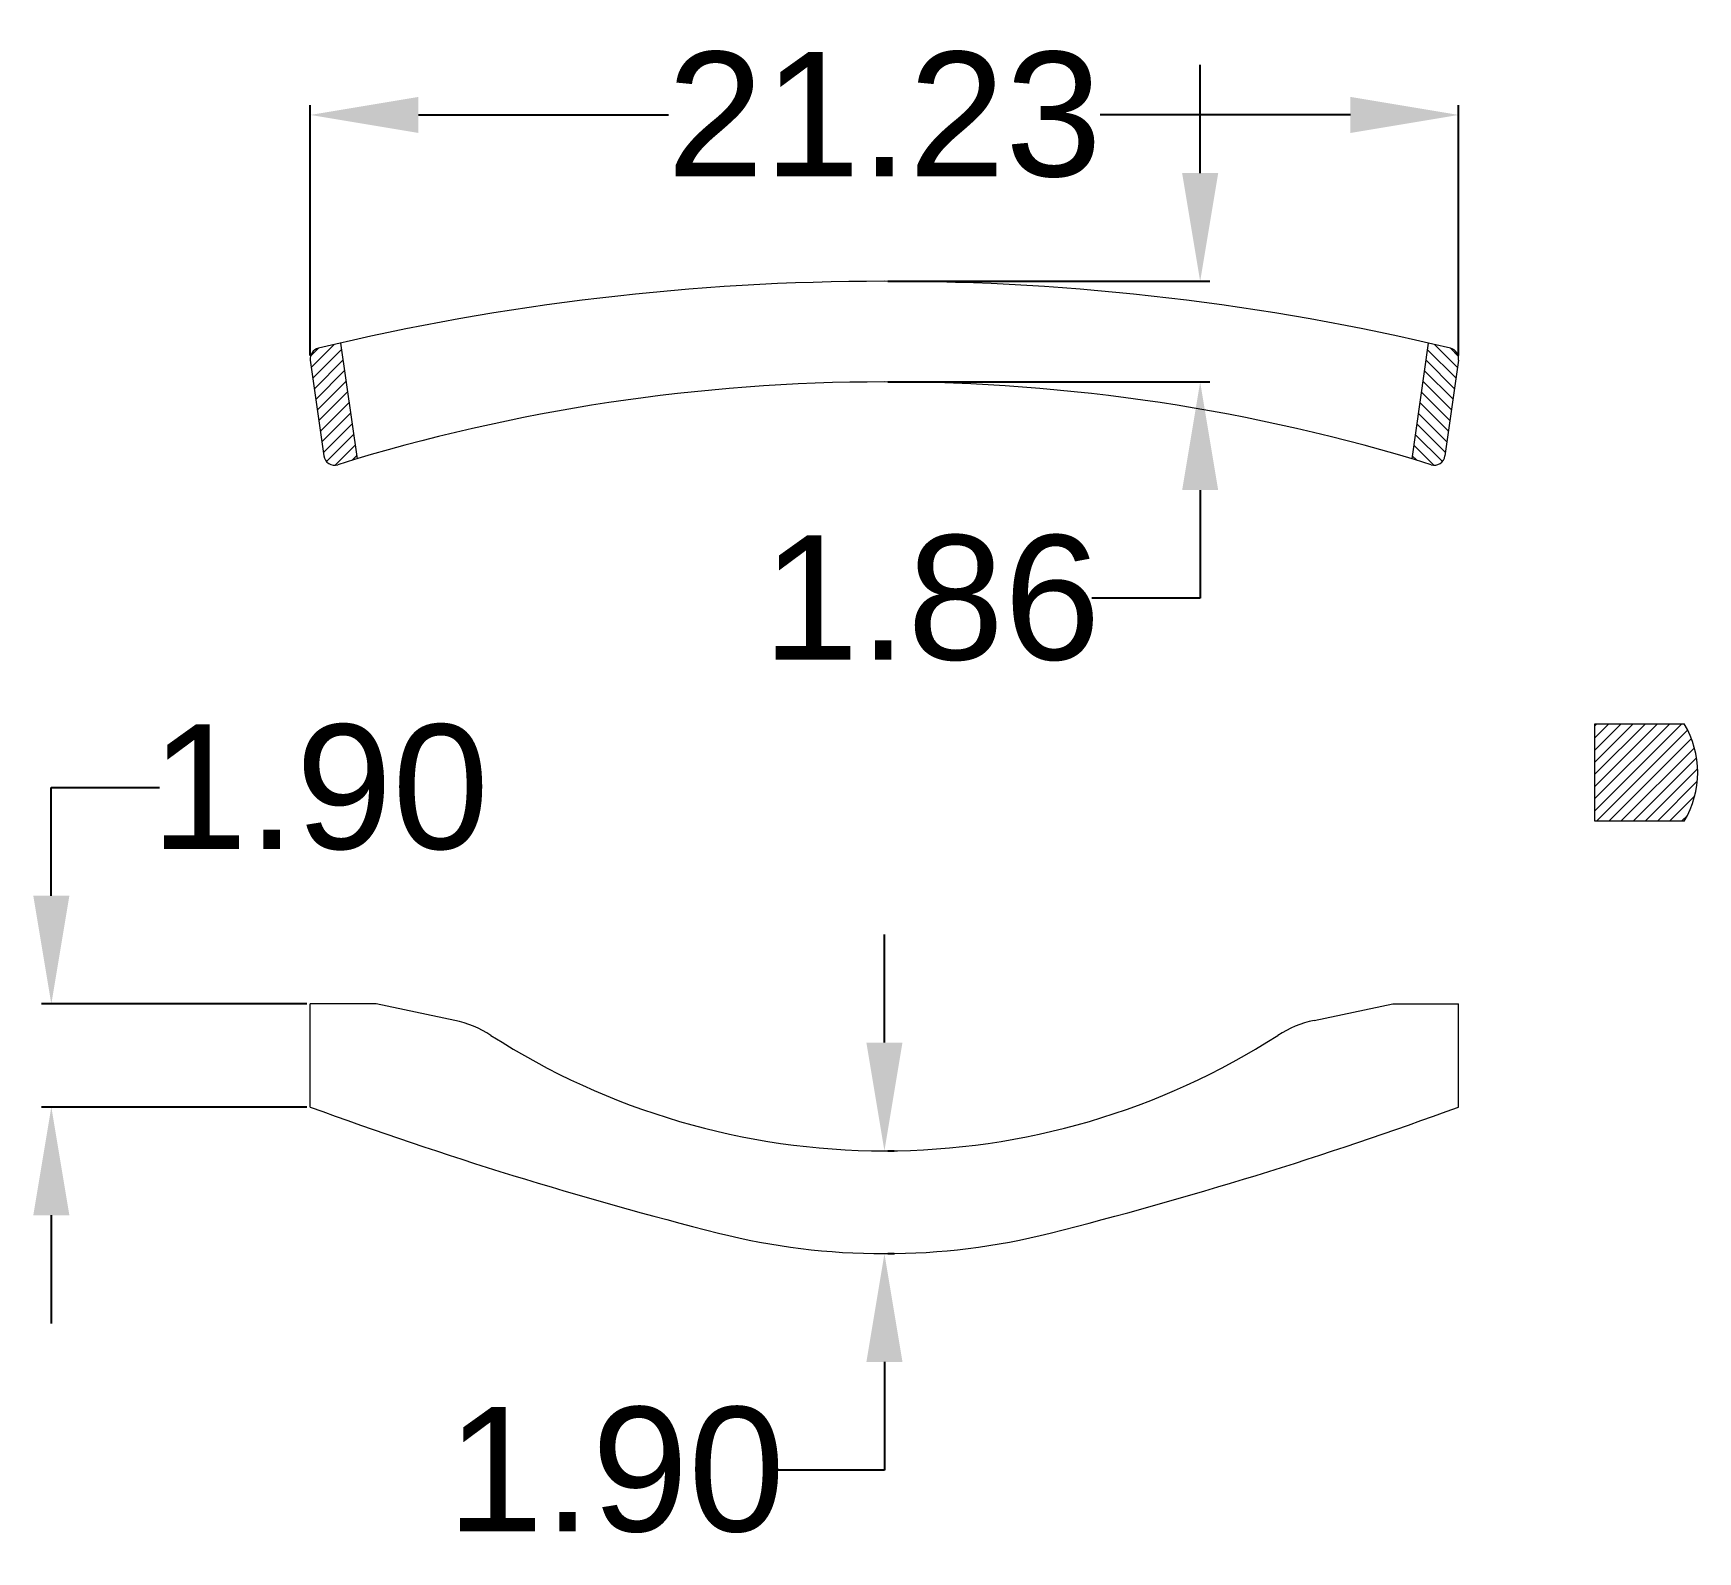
# Model space of a CAD drawing. Header units: millimetres. Extents: x 3041.4 to 3072.2, y 1237.6 to 1265.6.
import ezdxf

# ---------------------------------------------------------------- set-up
doc = ezdxf.new("R2010")
doc.units = ezdxf.units.MM
doc.styles.get("Standard").update_dxf_attribs({"font": 'arial.ttf'})
doc.dimstyles.new('Standard$0', dxfattribs={"dimtxt": 2.3, "dimasz": 2, "dimexe": 1, "dimexo": 1, "dimgap": 1, "dimtad": 0, "dimtih": 1, "dimtoh": 1, "dimdec": 1, "dimzin": 0, "dimdsep": 46, "dimtxsty": 'Standard', "dimcen": 0, "dimclrd": 4, "dimclre": 4, "dimclrt": 4, "dimadec": 1, "dimazin": 0, "dimtfac": 1, "dimtdec": 1, "dimtofl": 0, "dimtmove": 0, "dimatfit": 0, "dimfxl": 1, "dimtolj": 1, "dimtzin": 0, "dimarcsym": 0})

# ---------------------------------------------------------------- blocks, each defined once
blk = doc.blocks.new('*D6')
at = {"color": 0, "lineweight": -2, "transparency": 16777216}
for p, q in [((3046.533640861246, 1259.673118212995), (3046.533640861246, 1264.297141643454)), ((3048.533640861246, 1264.117141643454), (3053.158953373217, 1264.117141643454)), ((3065.764811587781, 1264.117141643454), (3061.139499075809, 1264.117141643454)), ((3067.764811587781, 1259.673118212995), (3067.764811587781, 1264.297141643454))]:
    blk.add_line(p, q, dxfattribs=at)
at = {"color": 0, "transparency": 16777216}
for points in [[(3048.533640861246, 1264.450474976787), (3048.533640861246, 1263.783808310121), (3046.533640861246, 1264.117141643454)], [(3065.764811587781, 1264.450474976787), (3065.764811587781, 1263.783808310121), (3067.764811587781, 1264.117141643454)]]:
    blk.add_solid(points, dxfattribs=at)
at = {"layer": 'Defpoints', "color": 0, "transparency": 16777216}
for p in [(3046.533640861246, 1264.117141643454), (3046.533640861246, 1259.610618212995), (3067.764811587781, 1259.610618212995)]:
    blk.add_point(p, dxfattribs=at)
at = {"color": 0, "lineweight": 9, "transparency": 16777216, "insert": (3057.149226224513, 1264.117141643454), "char_height": 2.3, "attachment_point": 5}
blk.add_mtext('\\A1;21.23', dxfattribs=at)
blk = doc.blocks.new('*D7')
at = {"color": 0, "lineweight": -2, "transparency": 16777216}
for p, q in [((3062.98643028332, 1263.042400937278), (3062.98643028332, 1265.042400937278)), ((3057.211726224514, 1261.042400937278), (3063.16643028332, 1261.042400937278)), ((3057.211726224514, 1259.182400937278), (3063.16643028332, 1259.182400937278)), ((3062.98643028332, 1257.182400937278), (3062.98643028332, 1255.182400937278)), ((3062.98643028332, 1255.182400937278), (3060.98643028332, 1255.182400937278))]:
    blk.add_line(p, q, dxfattribs=at)
at = {"color": 0, "transparency": 16777216}
for points in [[(3062.653096949986, 1263.042400937278), (3063.319763616653, 1263.042400937278), (3062.98643028332, 1261.042400937278)], [(3062.653096949986, 1257.182400937278), (3063.319763616653, 1257.182400937278), (3062.98643028332, 1259.182400937278)]]:
    blk.add_solid(points, dxfattribs=at)
at = {"layer": 'Defpoints', "color": 0, "transparency": 16777216}
for p in [(3057.149226224514, 1261.042400937278), (3057.149226224514, 1259.182400937278), (3062.98643028332, 1259.182400937278)]:
    blk.add_point(p, dxfattribs=at)
at = {"color": 0, "lineweight": 9, "transparency": 16777216, "insert": (3058.018292493415, 1255.182400937276), "char_height": 2.3, "attachment_point": 5}
blk.add_mtext('\\A1;1.86', dxfattribs=at)
blk = doc.blocks.new('*D8')
at = {"color": 0, "lineweight": -2, "transparency": 16777216}
for p, q in [((3041.747578517216, 1249.684102759918), (3041.747578517216, 1251.684102759918)), ((3041.747578517216, 1251.684102759918), (3043.747578517216, 1251.684102759918)), ((3046.471140861248, 1247.684102759918), (3041.567578517216, 1247.684102759918)), ((3046.471140861247, 1245.779170779027), (3041.567578517216, 1245.779170779027)), ((3041.747578517216, 1243.779170779027), (3041.747578517216, 1241.779170779027))]:
    blk.add_line(p, q, dxfattribs=at)
at = {"color": 0, "transparency": 16777216}
for points in [[(3041.414245183882, 1249.684102759918), (3042.080911850549, 1249.684102759918), (3041.747578517216, 1247.684102759918)], [(3041.414245183882, 1243.779170779027), (3042.080911850549, 1243.779170779027), (3041.747578517216, 1245.779170779027)]]:
    blk.add_solid(points, dxfattribs=at)
at = {"layer": 'Defpoints', "color": 0, "transparency": 16777216}
for p in [(3041.747578517216, 1247.684102759918), (3046.533640861248, 1247.684102759918), (3046.533640861247, 1245.779170779027)]:
    blk.add_point(p, dxfattribs=at)
at = {"color": 0, "lineweight": 9, "transparency": 16777216, "insert": (3046.712578517216, 1251.684102759916), "char_height": 2.3, "attachment_point": 5}
blk.add_mtext('\\A1;1.90', dxfattribs=at)
blk = doc.blocks.new('*D9')
at = {"color": 0, "lineweight": -2, "transparency": 16777216}
for p, q in [((3057.149226224531, 1246.969455075593), (3057.149226224531, 1248.969455075593)), ((3057.211726224514, 1244.969455075593), (3057.32922622453, 1244.969455075593)), ((3057.211726224514, 1243.069455075593), (3057.32922622453, 1243.069455075593)), ((3057.149226224531, 1241.069455075593), (3057.149226224531, 1239.069455075593)), ((3057.149226224531, 1239.069455075593), (3055.149226224531, 1239.069455075593))]:
    blk.add_line(p, q, dxfattribs=at)
at = {"color": 0, "transparency": 16777216}
for points in [[(3056.815892891197, 1246.969455075593), (3057.482559557864, 1246.969455075593), (3057.149226224531, 1244.969455075593)], [(3056.815892891197, 1241.069455075593), (3057.482559557864, 1241.069455075593), (3057.149226224531, 1243.069455075593)]]:
    blk.add_solid(points, dxfattribs=at)
at = {"layer": 'Defpoints', "color": 0, "transparency": 16777216}
for p in [(3057.149226224514, 1244.969455075593), (3057.149226224514, 1243.069455075593), (3057.149226224531, 1243.069455075593)]:
    blk.add_point(p, dxfattribs=at)
at = {"color": 0, "lineweight": 9, "transparency": 16777216, "insert": (3052.18422622453, 1239.069455075592), "char_height": 2.3, "attachment_point": 5}
blk.add_mtext('\\A1;1.90', dxfattribs=at)

msp = doc.modelspace()

# ---------------------------------------------------------------- hatches: boundary and pattern name
at = {"lineweight": 9}
h = msp.add_hatch(dxfattribs=at)
h.set_pattern_fill('ANSI31', color=1, scale=0.05, style=0)
h.set_pattern_definition([(45, (2186.924991552606, 642.9612937888347), (-0.1122532015133644, 0.1122532015133644), [])])
edge = h.paths.add_edge_path()
edge.add_line((3046.535624016071, 1259.582523212961), (3046.786276414857, 1257.815895799432))
edge.add_arc((3046.984293260033, 1257.843990799466), 0.2, 188.0753333833918, 287.212217433639)
edge.add_arc((3057.149226224513, 1225.031168672645), 34.15123226463171, 106.5870129682416, 107.21221743364, ccw=False)
edge.add_line((3047.40003500119, 1257.761276153127), (3047.09640651226, 1259.901285244084))
edge.add_arc((3057.149226224513, 1216.190976229459), 44.85142470781826, 102.9520780949108, 103.4893339439645)
edge.add_arc((3046.733640861246, 1259.610618212995), 0.2, 103.4893339439508, 188.0753333833778)
h = msp.add_hatch(dxfattribs=at)
h.set_pattern_fill('ANSI31', color=1, scale=0.05, style=0)
h.set_pattern_definition([(135, (3927.373460896422, 642.9612937888347), (0.1122532015133644, 0.1122532015133644), [])])
edge = h.paths.add_edge_path()
edge.add_line((3067.762828432955, 1259.582523212961), (3067.512176034169, 1257.815895799432))
edge.add_arc((3067.314159188994, 1257.843990799466), 0.2, 252.7877825663611, 351.92466661660825, ccw=False)
edge.add_arc((3057.149226224513, 1225.031168672645), 34.15123226463171, 432.78778256636, 433.4129870317585)
edge.add_line((3066.898417447837, 1257.761276153127), (3067.202045936766, 1259.901285244084))
edge.add_arc((3057.149226224513, 1216.190976229459), 44.85142470781826, 436.51066605603546, 437.0479219050892, ccw=False)
edge.add_arc((3067.564811587781, 1259.610618212995), 0.2, 351.9246666166222, 436.5106660560492, ccw=False)
h = msp.add_hatch(dxfattribs=at)
h.set_pattern_fill('ANSI31', color=1, scale=0.05, style=0)
h.set_pattern_definition([(45, (2194.702272349303, 457.3944742838167), (-0.1122532015133644, 0.1122532015133644), [])])
edge = h.paths.add_edge_path()
edge.add_arc((3070.437895351568, 1251.962695979773), 1.745910256325604, 328.9697594569974, 391.0302405430026)
edge.add_line((3071.933957724313, 1252.862695979773), (3070.283957724313, 1252.862695979773))
edge.add_line((3070.283957724313, 1252.862695979773), (3070.283957724313, 1251.062695979773))
edge.add_line((3070.283957724313, 1251.062695979773), (3071.933957724313, 1251.062695979773))

# ---------------------------------------------------------------- linework, layer by layer
at = {"color": 0, "lineweight": 9}
for p, q in [((3047.09640651226, 1259.901285244084), (3047.400035001191, 1257.761276153127)), ((3067.202045936766, 1259.901285244084), (3066.898417447836, 1257.761276153127)), ((3046.535624016072, 1259.582523212961), (3046.786276414857, 1257.815895799432)), ((3067.762828432954, 1259.582523212961), (3067.512176034169, 1257.815895799432)), ((3070.283957724313, 1252.862695979773), (3071.933957724313, 1252.862695979773)), ((3070.283957724313, 1251.062695979773), (3070.283957724313, 1252.862695979773)), ((3071.933957724313, 1251.062695979773), (3070.283957724313, 1251.062695979773)), ((3046.533640861246, 1245.779170779027), (3046.533640861247, 1247.684102759917)), ((3047.753440262159, 1247.684102759917), (3046.533640861247, 1247.684102759917)), ((3049.206015572062, 1247.378667327664), (3047.753440262159, 1247.684102759917)), ((3065.092436876964, 1247.378667327664), (3066.545012186868, 1247.684102759917)), ((3066.545012186868, 1247.684102759917), (3067.76481158778, 1247.684102759917)), ((3067.764811587781, 1245.779170779027), (3067.76481158778, 1247.684102759917))]:
    msp.add_line(p, q, dxfattribs=at)
for centre, radius, start, end in [((3057.149226224513, 1216.190976229459), 44.85142470781826, 76.51066605606137, 103.4893339439386), ((3046.733640861246, 1259.610618212995), 0.2, 103.4893339439386, 188.0753333833835), ((3067.564811587781, 1259.610618212995), 0.2, 351.9246666166165, 76.51066605606137), ((3057.149226224513, 1225.031168672645), 34.15123226463171, 72.7877825663567, 107.2122174336433), ((3046.984293260033, 1257.843990799466), 0.2, 188.0753333833835, 287.2122174336433), ((3067.314159188994, 1257.843990799466), 0.2, 252.7877825663567, 351.9246666166165), ((3070.437895351568, 1251.962695979773), 1.745910256325604, 328.9697594569852, 31.03024054301488), ((3048.794471868119, 1245.421467343083), 2, 57.28743777552312, 78.12531374630917), ((3065.503980580908, 1245.421467343083), 2, 101.8746862536908, 122.7125622244769), ((3057.149226224513, 1258.429060543638), 13.45960546804465, 237.2874377757039, 270), ((3057.149226224513, 1258.429060543638), 13.45960546804465, 270, 302.7125622242961), ((3072.646183518752, 1317.024579022873), 75.87999130121376, 249.8713343767643, 255.8391812759213), ((3041.652268930275, 1317.024579022873), 75.87999130121376, 284.1608187240787, 290.1286656232357), ((3057.149226224513, 1255.60461401438), 12.53515893878752, 255.8391812759213, 270), ((3057.149226224513, 1255.60461401438), 12.53515893878752, 270, 284.1608187240787)]:
    msp.add_arc(centre, radius, start, end, dxfattribs=at)

# ---------------------------------------------------------------- dimensions: what is measured, and where the dimension line sits
at = {"color": 3, "lineweight": 9}
dim = msp.add_linear_dim(base=(3046.533640861246, 1264.117141643454), p1=(3067.764811587781, 1259.610618212995), p2=(3046.533640861246, 1259.610618212995), dimstyle='Standard$0', override={"dimasz": 2, "dimexe": 0.18, "dimexo": 0.0625, "dimgap": 0.09, "dimdec": 2, "dimtxsty": 'Standard', "dimcen": 0.09, "dimclrd": 0, "dimclre": 0, "dimclrt": 0, "dimtdec": 2, "dimatfit": 3, "dimfxl": 1.25, "dimarcsym": 0}, dxfattribs=at)
dim.commit()
dim.dimension.update_dxf_attribs({"geometry": '*D6', "text_midpoint": (3057.149226224513, 1264.117141643454)})
for p1, p2, distance, picture, middle in [((3057.149226224513, 1261.042400937277), (3057.149226224513, 1259.182400937277), 5.837204058806947, '*D7', (3058.018292493415, 1255.182400937276)), ((3046.533640861246, 1245.779170779027), (3046.533640861247, 1247.684102759917), 4.786062344031052, '*D8', (3046.712578517216, 1251.684102759916)), ((3057.149226224513, 1244.969455075593), (3057.149226224513, 1243.069455075593), 1.8189894035458565e-11, '*D9', (3052.18422622453, 1239.069455075592))]:
    dim = msp.add_aligned_dim(p1=p1, p2=p2, distance=distance, dimstyle='Standard$0', override={"dimasz": 2, "dimexe": 0.18, "dimexo": 0.0625, "dimgap": 0.09, "dimdec": 2, "dimtxsty": 'Standard', "dimcen": 0.09, "dimclrd": 0, "dimclre": 0, "dimclrt": 0, "dimtdec": 2, "dimatfit": 3, "dimfxl": 1.25, "dimarcsym": 0}, dxfattribs=at)
    dim.commit()
    dim.dimension.update_dxf_attribs({"geometry": picture, "text_midpoint": middle})

doc.saveas('drawing.dxf')
